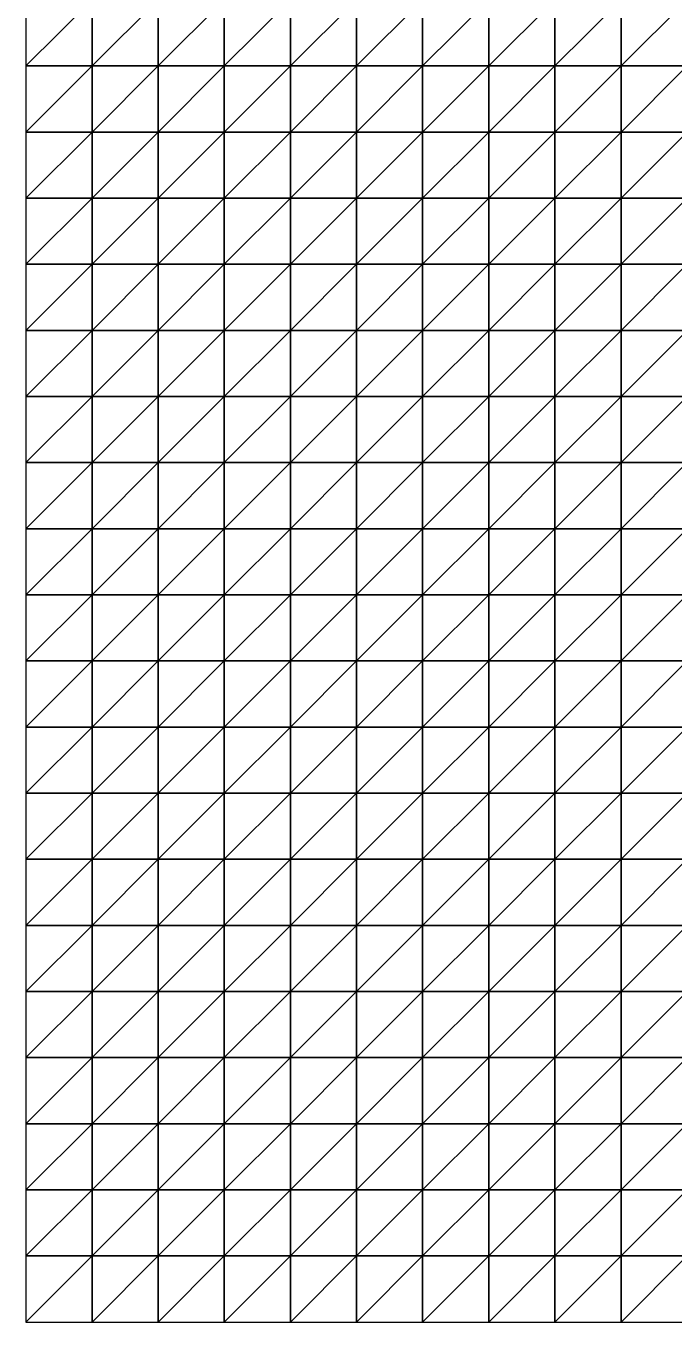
# Model space of a CAD drawing. Header units: metres. Extents: x 351000 to 353000, y 7455000 to 7457000.
# Drawn here: x 351000 to 351245.1, y 7455000 to 7455490.1 of the extents above; entities that cross this region are included whole.
import ezdxf

# ---------------------------------------------------------------- set-up
doc = ezdxf.new("R2010")
doc.units = ezdxf.units.M

msp = doc.modelspace()

# ---------------------------------------------------------------- linework, layer by layer
at = {"layer": 'TOP_OF_HYPOGENE_TOH'}
for points in [[(351000, 7455475, 1165.05), (351025, 7455475, 1168.16), (351025, 7455500, 1167.08)], [(351000, 7455475, 1165.05), (351025, 7455500, 1167.08), (351000, 7455500, 1165.37)], [(351025, 7455475, 1168.16), (351050, 7455475, 1163.97), (351050, 7455500, 1162.92)], [(351025, 7455475, 1168.16), (351050, 7455500, 1162.92), (351025, 7455500, 1167.08)], [(351050, 7455475, 1163.97), (351075, 7455475, 1156.75), (351075, 7455500, 1157.98)], [(351050, 7455475, 1163.97), (351075, 7455500, 1157.98), (351050, 7455500, 1162.92)], [(351075, 7455475, 1156.75), (351100, 7455475, 1150.27), (351100, 7455500, 1153.36)], [(351075, 7455475, 1156.75), (351100, 7455500, 1153.36), (351075, 7455500, 1157.98)], [(351100, 7455475, 1150.27), (351125, 7455475, 1145.28), (351125, 7455500, 1149.13)], [(351100, 7455475, 1150.27), (351125, 7455500, 1149.13), (351100, 7455500, 1153.36)], [(351125, 7455475, 1145.28), (351150, 7455475, 1141.38), (351150, 7455500, 1144.59)], [(351125, 7455475, 1145.28), (351150, 7455500, 1144.59), (351125, 7455500, 1149.13)], [(351150, 7455475, 1141.38), (351175, 7455475, 1137.76), (351175, 7455500, 1139.06)], [(351150, 7455475, 1141.38), (351175, 7455500, 1139.06), (351150, 7455500, 1144.59)], [(351175, 7455475, 1137.76), (351200, 7455475, 1134.13), (351200, 7455500, 1132.78)], [(351175, 7455475, 1137.76), (351200, 7455500, 1132.78), (351175, 7455500, 1139.06)], [(351200, 7455475, 1134.13), (351225, 7455475, 1131.32), (351225, 7455500, 1127.29)], [(351200, 7455475, 1134.13), (351225, 7455500, 1127.29), (351200, 7455500, 1132.78)], [(351225, 7455475, 1131.32), (351250, 7455475, 1131.04), (351250, 7455500, 1125.02)], [(351225, 7455475, 1131.32), (351250, 7455500, 1125.02), (351225, 7455500, 1127.29)], [(351000, 7455450, 1164.54), (351025, 7455450, 1167.99), (351025, 7455475, 1168.16)], [(351000, 7455450, 1164.54), (351025, 7455475, 1168.16), (351000, 7455475, 1165.05)], [(351025, 7455450, 1167.99), (351050, 7455450, 1164.46), (351050, 7455475, 1163.97)], [(351025, 7455450, 1167.99), (351050, 7455475, 1163.97), (351025, 7455475, 1168.16)], [(351050, 7455450, 1164.46), (351075, 7455450, 1156.34), (351075, 7455475, 1156.75)], [(351050, 7455450, 1164.46), (351075, 7455475, 1156.75), (351050, 7455475, 1163.97)], [(351075, 7455450, 1156.34), (351100, 7455450, 1149.24), (351100, 7455475, 1150.27)], [(351075, 7455450, 1156.34), (351100, 7455475, 1150.27), (351075, 7455475, 1156.75)], [(351100, 7455450, 1149.24), (351125, 7455450, 1144.42), (351125, 7455475, 1145.28)], [(351100, 7455450, 1149.24), (351125, 7455475, 1145.28), (351100, 7455475, 1150.27)], [(351125, 7455450, 1144.42), (351150, 7455450, 1141.69), (351150, 7455475, 1141.38)], [(351125, 7455450, 1144.42), (351150, 7455475, 1141.38), (351125, 7455475, 1145.28)], [(351150, 7455450, 1141.69), (351175, 7455450, 1140.08), (351175, 7455475, 1137.76)], [(351150, 7455450, 1141.69), (351175, 7455475, 1137.76), (351150, 7455475, 1141.38)], [(351175, 7455450, 1140.08), (351200, 7455450, 1138.78), (351200, 7455475, 1134.13)], [(351175, 7455450, 1140.08), (351200, 7455475, 1134.13), (351175, 7455475, 1137.76)], [(351200, 7455450, 1138.78), (351225, 7455450, 1137.92), (351225, 7455475, 1131.32)], [(351200, 7455450, 1138.78), (351225, 7455475, 1131.32), (351200, 7455475, 1134.13)], [(351225, 7455450, 1137.92), (351250, 7455450, 1138.66), (351250, 7455475, 1131.04)], [(351225, 7455450, 1137.92), (351250, 7455475, 1131.04), (351225, 7455475, 1131.32)], [(351000, 7455425, 1163.75), (351025, 7455425, 1168.25), (351025, 7455450, 1167.99)], [(351000, 7455425, 1163.75), (351025, 7455450, 1167.99), (351000, 7455450, 1164.54)], [(351025, 7455425, 1168.25), (351050, 7455425, 1164.07), (351050, 7455450, 1164.46)], [(351025, 7455425, 1168.25), (351050, 7455450, 1164.46), (351025, 7455450, 1167.99)], [(351050, 7455425, 1164.07), (351075, 7455425, 1156.61), (351075, 7455450, 1156.34)], [(351050, 7455425, 1164.07), (351075, 7455450, 1156.34), (351050, 7455450, 1164.46)], [(351075, 7455425, 1156.61), (351100, 7455425, 1150.38), (351100, 7455450, 1149.24)], [(351075, 7455425, 1156.61), (351100, 7455450, 1149.24), (351075, 7455450, 1156.34)], [(351100, 7455425, 1150.38), (351125, 7455425, 1146.89), (351125, 7455450, 1144.42)], [(351100, 7455425, 1150.38), (351125, 7455450, 1144.42), (351100, 7455450, 1149.24)], [(351125, 7455425, 1146.89), (351150, 7455425, 1146.06), (351150, 7455450, 1141.69)], [(351125, 7455425, 1146.89), (351150, 7455450, 1141.69), (351125, 7455450, 1144.42)], [(351150, 7455425, 1146.06), (351175, 7455425, 1146.66), (351175, 7455450, 1140.08)], [(351150, 7455425, 1146.06), (351175, 7455450, 1140.08), (351150, 7455450, 1141.69)], [(351175, 7455425, 1146.66), (351200, 7455425, 1147.42), (351200, 7455450, 1138.78)], [(351175, 7455425, 1146.66), (351200, 7455450, 1138.78), (351175, 7455450, 1140.08)], [(351200, 7455425, 1147.42), (351225, 7455425, 1147.87), (351225, 7455450, 1137.92)], [(351200, 7455425, 1147.42), (351225, 7455450, 1137.92), (351200, 7455450, 1138.78)], [(351225, 7455425, 1147.87), (351250, 7455425, 1148.67), (351250, 7455450, 1138.66)], [(351225, 7455425, 1147.87), (351250, 7455450, 1138.66), (351225, 7455450, 1137.92)], [(351000, 7455400, 1163.7), (351025, 7455400, 1166.94), (351025, 7455425, 1168.25)], [(351000, 7455400, 1163.7), (351025, 7455425, 1168.25), (351000, 7455425, 1163.75)], [(351025, 7455400, 1166.94), (351050, 7455400, 1162.83), (351050, 7455425, 1164.07)], [(351025, 7455400, 1166.94), (351050, 7455425, 1164.07), (351025, 7455425, 1168.25)], [(351050, 7455400, 1162.83), (351075, 7455400, 1157.16), (351075, 7455425, 1156.61)], [(351050, 7455400, 1162.83), (351075, 7455425, 1156.61), (351050, 7455425, 1164.07)], [(351075, 7455400, 1157.16), (351100, 7455400, 1152.88), (351100, 7455425, 1150.38)], [(351075, 7455400, 1157.16), (351100, 7455425, 1150.38), (351075, 7455425, 1156.61)], [(351100, 7455400, 1152.88), (351125, 7455400, 1151.6), (351125, 7455425, 1146.89)], [(351100, 7455400, 1152.88), (351125, 7455425, 1146.89), (351100, 7455425, 1150.38)], [(351125, 7455400, 1151.6), (351150, 7455400, 1153.16), (351150, 7455425, 1146.06)], [(351125, 7455400, 1151.6), (351150, 7455425, 1146.06), (351125, 7455425, 1146.89)], [(351150, 7455400, 1153.16), (351175, 7455400, 1156.1), (351175, 7455425, 1146.66)], [(351150, 7455400, 1153.16), (351175, 7455425, 1146.66), (351150, 7455425, 1146.06)], [(351175, 7455400, 1156.1), (351200, 7455400, 1158.68), (351200, 7455425, 1147.42)], [(351175, 7455400, 1156.1), (351200, 7455425, 1147.42), (351175, 7455425, 1146.66)], [(351200, 7455400, 1158.68), (351225, 7455400, 1159.94), (351225, 7455425, 1147.87)], [(351200, 7455400, 1158.68), (351225, 7455425, 1147.87), (351200, 7455425, 1147.42)], [(351225, 7455400, 1159.94), (351250, 7455400, 1160.17), (351250, 7455425, 1148.67)], [(351225, 7455400, 1159.94), (351250, 7455425, 1148.67), (351225, 7455425, 1147.87)], [(351000, 7455375, 1161.42), (351025, 7455375, 1163.28), (351025, 7455400, 1166.94)], [(351000, 7455375, 1161.42), (351025, 7455400, 1166.94), (351000, 7455400, 1163.7)], [(351025, 7455375, 1163.28), (351050, 7455375, 1160.92), (351050, 7455400, 1162.83)], [(351025, 7455375, 1163.28), (351050, 7455400, 1162.83), (351025, 7455400, 1166.94)], [(351050, 7455375, 1160.92), (351075, 7455375, 1157.25), (351075, 7455400, 1157.16)], [(351050, 7455375, 1160.92), (351075, 7455400, 1157.16), (351050, 7455400, 1162.83)], [(351075, 7455375, 1157.25), (351100, 7455375, 1155.16), (351100, 7455400, 1152.88)], [(351075, 7455375, 1157.25), (351100, 7455400, 1152.88), (351075, 7455400, 1157.16)], [(351100, 7455375, 1155.16), (351125, 7455375, 1156.2), (351125, 7455400, 1151.6)], [(351100, 7455375, 1155.16), (351125, 7455400, 1151.6), (351100, 7455400, 1152.88)], [(351125, 7455375, 1156.2), (351150, 7455375, 1160.1), (351150, 7455400, 1153.16)], [(351125, 7455375, 1156.2), (351150, 7455400, 1153.16), (351125, 7455400, 1151.6)], [(351150, 7455375, 1160.1), (351175, 7455375, 1165.15), (351175, 7455400, 1156.1)], [(351150, 7455375, 1160.1), (351175, 7455400, 1156.1), (351150, 7455400, 1153.16)], [(351175, 7455375, 1165.15), (351200, 7455375, 1169.24), (351200, 7455400, 1158.68)], [(351175, 7455375, 1165.15), (351200, 7455400, 1158.68), (351175, 7455400, 1156.1)], [(351200, 7455375, 1169.24), (351225, 7455375, 1171.02), (351225, 7455400, 1159.94)], [(351200, 7455375, 1169.24), (351225, 7455400, 1159.94), (351200, 7455400, 1158.68)], [(351225, 7455375, 1171.02), (351250, 7455375, 1170.51), (351250, 7455400, 1160.17)], [(351225, 7455375, 1171.02), (351250, 7455400, 1160.17), (351225, 7455400, 1159.94)], [(351000, 7455350, 1157.56), (351025, 7455350, 1159.8), (351025, 7455375, 1163.28)], [(351000, 7455350, 1157.56), (351025, 7455375, 1163.28), (351000, 7455375, 1161.42)], [(351025, 7455350, 1159.8), (351050, 7455350, 1158.37), (351050, 7455375, 1160.92)], [(351025, 7455350, 1159.8), (351050, 7455375, 1160.92), (351025, 7455375, 1163.28)], [(351050, 7455350, 1158.37), (351075, 7455350, 1156.03), (351075, 7455375, 1157.25)], [(351050, 7455350, 1158.37), (351075, 7455375, 1157.25), (351050, 7455375, 1160.92)], [(351075, 7455350, 1156.03), (351100, 7455350, 1155.51), (351100, 7455375, 1155.16)], [(351075, 7455350, 1156.03), (351100, 7455375, 1155.16), (351075, 7455375, 1157.25)], [(351100, 7455350, 1155.51), (351125, 7455350, 1158.25), (351125, 7455375, 1156.2)], [(351100, 7455350, 1155.51), (351125, 7455375, 1156.2), (351100, 7455375, 1155.16)], [(351125, 7455350, 1158.25), (351150, 7455350, 1163.85), (351150, 7455375, 1160.1)], [(351125, 7455350, 1158.25), (351150, 7455375, 1160.1), (351125, 7455375, 1156.2)], [(351150, 7455350, 1163.85), (351175, 7455350, 1170.43), (351175, 7455375, 1165.15)], [(351150, 7455350, 1163.85), (351175, 7455375, 1165.15), (351150, 7455375, 1160.1)], [(351175, 7455350, 1170.43), (351200, 7455350, 1175.64), (351200, 7455375, 1169.24)], [(351175, 7455350, 1170.43), (351200, 7455375, 1169.24), (351175, 7455375, 1165.15)], [(351200, 7455350, 1175.64), (351225, 7455350, 1177.85), (351225, 7455375, 1171.02)], [(351200, 7455350, 1175.64), (351225, 7455375, 1171.02), (351200, 7455375, 1169.24)], [(351225, 7455350, 1177.85), (351250, 7455350, 1176.86), (351250, 7455375, 1170.51)], [(351225, 7455350, 1177.85), (351250, 7455375, 1170.51), (351225, 7455375, 1171.02)], [(351000, 7455325, 1155.15), (351025, 7455325, 1156.63), (351025, 7455350, 1159.8)], [(351000, 7455325, 1155.15), (351025, 7455350, 1159.8), (351000, 7455350, 1157.56)], [(351025, 7455325, 1156.63), (351050, 7455325, 1155.09), (351050, 7455350, 1158.37)], [(351025, 7455325, 1156.63), (351050, 7455350, 1158.37), (351025, 7455350, 1159.8)], [(351050, 7455325, 1155.09), (351075, 7455325, 1153.11), (351075, 7455350, 1156.03)], [(351050, 7455325, 1155.09), (351075, 7455350, 1156.03), (351050, 7455350, 1158.37)], [(351075, 7455325, 1153.11), (351100, 7455325, 1153.2), (351100, 7455350, 1155.51)], [(351075, 7455325, 1153.11), (351100, 7455350, 1155.51), (351075, 7455350, 1156.03)], [(351100, 7455325, 1153.2), (351125, 7455325, 1156.68), (351125, 7455350, 1158.25)], [(351100, 7455325, 1153.2), (351125, 7455350, 1158.25), (351100, 7455350, 1155.51)], [(351125, 7455325, 1156.68), (351150, 7455325, 1163.07), (351150, 7455350, 1163.85)], [(351125, 7455325, 1156.68), (351150, 7455350, 1163.85), (351125, 7455350, 1158.25)], [(351150, 7455325, 1163.07), (351175, 7455325, 1170.47), (351175, 7455350, 1170.43)], [(351150, 7455325, 1163.07), (351175, 7455350, 1170.43), (351150, 7455350, 1163.85)], [(351175, 7455325, 1170.47), (351200, 7455325, 1176.41), (351200, 7455350, 1175.64)], [(351175, 7455325, 1170.47), (351200, 7455350, 1175.64), (351175, 7455350, 1170.43)], [(351200, 7455325, 1176.41), (351225, 7455325, 1179.1), (351225, 7455350, 1177.85)], [(351200, 7455325, 1176.41), (351225, 7455350, 1177.85), (351200, 7455350, 1175.64)], [(351225, 7455325, 1179.1), (351250, 7455325, 1178.18), (351250, 7455350, 1176.86)], [(351225, 7455325, 1179.1), (351250, 7455350, 1176.86), (351225, 7455350, 1177.85)], [(351000, 7455300, 1153.26), (351025, 7455300, 1153.43), (351025, 7455325, 1156.63)], [(351000, 7455300, 1153.26), (351025, 7455325, 1156.63), (351000, 7455325, 1155.15)], [(351025, 7455300, 1153.43), (351050, 7455300, 1151.28), (351050, 7455325, 1155.09)], [(351025, 7455300, 1153.43), (351050, 7455325, 1155.09), (351025, 7455325, 1156.63)], [(351050, 7455300, 1151.28), (351075, 7455300, 1149.08), (351075, 7455325, 1153.11)], [(351050, 7455300, 1151.28), (351075, 7455325, 1153.11), (351050, 7455325, 1155.09)], [(351075, 7455300, 1149.08), (351100, 7455300, 1149.12), (351100, 7455325, 1153.2)], [(351075, 7455300, 1149.08), (351100, 7455325, 1153.2), (351075, 7455325, 1153.11)], [(351100, 7455300, 1149.12), (351125, 7455300, 1152.57), (351125, 7455325, 1156.68)], [(351100, 7455300, 1149.12), (351125, 7455325, 1156.68), (351100, 7455325, 1153.2)], [(351125, 7455300, 1152.57), (351150, 7455300, 1159.02), (351150, 7455325, 1163.07)], [(351125, 7455300, 1152.57), (351150, 7455325, 1163.07), (351125, 7455325, 1156.68)], [(351150, 7455300, 1159.02), (351175, 7455300, 1166.64), (351175, 7455325, 1170.47)], [(351150, 7455300, 1159.02), (351175, 7455325, 1170.47), (351150, 7455325, 1163.07)], [(351175, 7455300, 1166.64), (351200, 7455300, 1173.03), (351200, 7455325, 1176.41)], [(351175, 7455300, 1166.64), (351200, 7455325, 1176.41), (351175, 7455325, 1170.47)], [(351200, 7455300, 1173.03), (351225, 7455300, 1176.34), (351225, 7455325, 1179.1)], [(351200, 7455300, 1173.03), (351225, 7455325, 1179.1), (351200, 7455325, 1176.41)], [(351225, 7455300, 1176.34), (351250, 7455300, 1176.03), (351250, 7455325, 1178.18)], [(351225, 7455300, 1176.34), (351250, 7455325, 1178.18), (351225, 7455325, 1179.1)], [(351000, 7455275, 1150.94), (351025, 7455275, 1150.22), (351025, 7455300, 1153.43)], [(351000, 7455275, 1150.94), (351025, 7455300, 1153.43), (351000, 7455300, 1153.26)], [(351025, 7455275, 1150.22), (351050, 7455275, 1147.76), (351050, 7455300, 1151.28)], [(351025, 7455275, 1150.22), (351050, 7455300, 1151.28), (351025, 7455300, 1153.43)], [(351050, 7455275, 1147.76), (351075, 7455275, 1145.51), (351075, 7455300, 1149.08)], [(351050, 7455275, 1147.76), (351075, 7455300, 1149.08), (351050, 7455300, 1151.28)], [(351075, 7455275, 1145.51), (351100, 7455275, 1145.42), (351100, 7455300, 1149.12)], [(351075, 7455275, 1145.51), (351100, 7455300, 1149.12), (351075, 7455300, 1149.08)], [(351100, 7455275, 1145.42), (351125, 7455275, 1148.58), (351125, 7455300, 1152.57)], [(351100, 7455275, 1145.42), (351125, 7455300, 1152.57), (351100, 7455300, 1149.12)], [(351125, 7455275, 1148.58), (351150, 7455275, 1154.7), (351150, 7455300, 1159.02)], [(351125, 7455275, 1148.58), (351150, 7455300, 1159.02), (351125, 7455300, 1152.57)], [(351150, 7455275, 1154.7), (351175, 7455275, 1162.19), (351175, 7455300, 1166.64)], [(351150, 7455275, 1154.7), (351175, 7455300, 1166.64), (351150, 7455300, 1159.02)], [(351175, 7455275, 1162.19), (351200, 7455275, 1168.85), (351200, 7455300, 1173.03)], [(351175, 7455275, 1162.19), (351200, 7455300, 1173.03), (351175, 7455300, 1166.64)], [(351200, 7455275, 1168.85), (351225, 7455275, 1172.84), (351225, 7455300, 1176.34)], [(351200, 7455275, 1168.85), (351225, 7455300, 1176.34), (351200, 7455300, 1173.03)], [(351225, 7455275, 1172.84), (351250, 7455275, 1173.48), (351250, 7455300, 1176.03)], [(351225, 7455275, 1172.84), (351250, 7455300, 1176.03), (351225, 7455300, 1176.34)], [(351000, 7455250, 1148.3), (351025, 7455250, 1147.69), (351025, 7455275, 1150.22)], [(351000, 7455250, 1148.3), (351025, 7455275, 1150.22), (351000, 7455275, 1150.94)], [(351025, 7455250, 1147.69), (351050, 7455250, 1145.79), (351050, 7455275, 1147.76)], [(351025, 7455250, 1147.69), (351050, 7455275, 1147.76), (351025, 7455275, 1150.22)], [(351050, 7455250, 1145.79), (351075, 7455250, 1144.07), (351075, 7455275, 1145.51)], [(351050, 7455250, 1145.79), (351075, 7455275, 1145.51), (351050, 7455275, 1147.76)], [(351075, 7455250, 1144.07), (351100, 7455250, 1144.15), (351100, 7455275, 1145.42)], [(351075, 7455250, 1144.07), (351100, 7455275, 1145.42), (351075, 7455275, 1145.51)], [(351100, 7455250, 1144.15), (351125, 7455250, 1147.05), (351125, 7455275, 1148.58)], [(351100, 7455250, 1144.15), (351125, 7455275, 1148.58), (351100, 7455275, 1145.42)], [(351125, 7455250, 1147.05), (351150, 7455250, 1152.68), (351150, 7455275, 1154.7)], [(351125, 7455250, 1147.05), (351150, 7455275, 1154.7), (351125, 7455275, 1148.58)], [(351150, 7455250, 1152.68), (351175, 7455250, 1159.83), (351175, 7455275, 1162.19)], [(351150, 7455250, 1152.68), (351175, 7455275, 1162.19), (351150, 7455275, 1154.7)], [(351175, 7455250, 1159.83), (351200, 7455250, 1166.58), (351200, 7455275, 1168.85)], [(351175, 7455250, 1159.83), (351200, 7455275, 1168.85), (351175, 7455275, 1162.19)], [(351200, 7455250, 1166.58), (351225, 7455250, 1171.19), (351225, 7455275, 1172.84)], [(351200, 7455250, 1166.58), (351225, 7455275, 1172.84), (351200, 7455275, 1168.85)], [(351225, 7455250, 1171.19), (351250, 7455250, 1172.8), (351250, 7455275, 1173.48)], [(351225, 7455250, 1171.19), (351250, 7455275, 1173.48), (351225, 7455275, 1172.84)], [(351000, 7455225, 1146.57), (351025, 7455225, 1146.94), (351025, 7455250, 1147.69)], [(351000, 7455225, 1146.57), (351025, 7455250, 1147.69), (351000, 7455250, 1148.3)], [(351025, 7455225, 1146.94), (351050, 7455225, 1146.24), (351050, 7455250, 1145.79)], [(351025, 7455225, 1146.94), (351050, 7455250, 1145.79), (351025, 7455250, 1147.69)], [(351050, 7455225, 1146.24), (351075, 7455225, 1145.44), (351075, 7455250, 1144.07)], [(351050, 7455225, 1146.24), (351075, 7455250, 1144.07), (351050, 7455250, 1145.79)], [(351075, 7455225, 1145.44), (351100, 7455225, 1145.8), (351100, 7455250, 1144.15)], [(351075, 7455225, 1145.44), (351100, 7455250, 1144.15), (351075, 7455250, 1144.07)], [(351100, 7455225, 1145.8), (351125, 7455225, 1148.31), (351125, 7455250, 1147.05)], [(351100, 7455225, 1145.8), (351125, 7455250, 1147.05), (351100, 7455250, 1144.15)], [(351125, 7455225, 1148.31), (351150, 7455225, 1153.19), (351150, 7455250, 1152.68)], [(351125, 7455225, 1148.31), (351150, 7455250, 1152.68), (351125, 7455250, 1147.05)], [(351150, 7455225, 1153.19), (351175, 7455225, 1159.68), (351175, 7455250, 1159.83)], [(351150, 7455225, 1153.19), (351175, 7455250, 1159.83), (351150, 7455250, 1152.68)], [(351175, 7455225, 1159.68), (351200, 7455225, 1166.26), (351200, 7455250, 1166.58)], [(351175, 7455225, 1159.68), (351200, 7455250, 1166.58), (351175, 7455250, 1159.83)], [(351200, 7455225, 1166.26), (351225, 7455225, 1171.29), (351225, 7455250, 1171.19)], [(351200, 7455225, 1166.26), (351225, 7455250, 1171.19), (351200, 7455250, 1166.58)], [(351225, 7455225, 1171.29), (351250, 7455225, 1173.72), (351250, 7455250, 1172.8)], [(351225, 7455225, 1171.29), (351250, 7455250, 1172.8), (351225, 7455250, 1171.19)], [(351000, 7455200, 1147.11), (351025, 7455200, 1148.56), (351025, 7455225, 1146.94)], [(351000, 7455200, 1147.11), (351025, 7455225, 1146.94), (351000, 7455225, 1146.57)], [(351025, 7455200, 1148.56), (351050, 7455200, 1148.92), (351050, 7455225, 1146.24)], [(351025, 7455200, 1148.56), (351050, 7455225, 1146.24), (351025, 7455225, 1146.94)], [(351050, 7455200, 1148.92), (351075, 7455200, 1148.68), (351075, 7455225, 1145.44)], [(351050, 7455200, 1148.92), (351075, 7455225, 1145.44), (351050, 7455225, 1146.24)], [(351075, 7455200, 1148.68), (351100, 7455200, 1148.78), (351100, 7455225, 1145.8)], [(351075, 7455200, 1148.68), (351100, 7455225, 1145.8), (351075, 7455225, 1145.44)], [(351100, 7455200, 1148.78), (351125, 7455200, 1150.29), (351125, 7455225, 1148.31)], [(351100, 7455200, 1148.78), (351125, 7455225, 1148.31), (351100, 7455225, 1145.8)], [(351125, 7455200, 1150.29), (351150, 7455200, 1153.81), (351150, 7455225, 1153.19)], [(351125, 7455200, 1150.29), (351150, 7455225, 1153.19), (351125, 7455225, 1148.31)], [(351150, 7455200, 1153.81), (351175, 7455200, 1159.12), (351175, 7455225, 1159.68)], [(351150, 7455200, 1153.81), (351175, 7455225, 1159.68), (351150, 7455225, 1153.19)], [(351175, 7455200, 1159.12), (351200, 7455200, 1165.16), (351200, 7455225, 1166.26)], [(351175, 7455200, 1159.12), (351200, 7455225, 1166.26), (351175, 7455225, 1159.68)], [(351200, 7455200, 1165.16), (351225, 7455200, 1170.42), (351225, 7455225, 1171.29)], [(351200, 7455200, 1165.16), (351225, 7455225, 1171.29), (351200, 7455225, 1166.26)], [(351225, 7455200, 1170.42), (351250, 7455200, 1173.62), (351250, 7455225, 1173.72)], [(351225, 7455200, 1170.42), (351250, 7455225, 1173.72), (351225, 7455225, 1171.29)], [(351000, 7455175, 1150.25), (351025, 7455175, 1152), (351025, 7455200, 1148.56)], [(351000, 7455175, 1150.25), (351025, 7455200, 1148.56), (351000, 7455200, 1147.11)], [(351025, 7455175, 1152), (351050, 7455175, 1152.47), (351050, 7455200, 1148.92)], [(351025, 7455175, 1152), (351050, 7455200, 1148.92), (351025, 7455200, 1148.56)], [(351050, 7455175, 1152.47), (351075, 7455175, 1151.71), (351075, 7455200, 1148.68)], [(351050, 7455175, 1152.47), (351075, 7455200, 1148.68), (351050, 7455200, 1148.92)], [(351075, 7455175, 1151.71), (351100, 7455175, 1150.47), (351100, 7455200, 1148.78)], [(351075, 7455175, 1151.71), (351100, 7455200, 1148.78), (351075, 7455200, 1148.68)], [(351100, 7455175, 1150.47), (351125, 7455175, 1149.96), (351125, 7455200, 1150.29)], [(351100, 7455175, 1150.47), (351125, 7455200, 1150.29), (351100, 7455200, 1148.78)], [(351125, 7455175, 1149.96), (351150, 7455175, 1151.26), (351150, 7455200, 1153.81)], [(351125, 7455175, 1149.96), (351150, 7455200, 1153.81), (351125, 7455200, 1150.29)], [(351150, 7455175, 1151.26), (351175, 7455175, 1154.77), (351175, 7455200, 1159.12)], [(351150, 7455175, 1151.26), (351175, 7455200, 1159.12), (351150, 7455200, 1153.81)], [(351175, 7455175, 1154.77), (351200, 7455175, 1159.91), (351200, 7455200, 1165.16)], [(351175, 7455175, 1154.77), (351200, 7455200, 1165.16), (351175, 7455200, 1159.12)], [(351200, 7455175, 1159.91), (351225, 7455175, 1165.33), (351225, 7455200, 1170.42)], [(351200, 7455175, 1159.91), (351225, 7455200, 1170.42), (351200, 7455200, 1165.16)], [(351225, 7455175, 1165.33), (351250, 7455175, 1169.47), (351250, 7455200, 1173.62)], [(351225, 7455175, 1165.33), (351250, 7455200, 1173.62), (351225, 7455200, 1170.42)], [(351000, 7455150, 1154.81), (351025, 7455150, 1155.78), (351025, 7455175, 1152)], [(351000, 7455150, 1154.81), (351025, 7455175, 1152), (351000, 7455175, 1150.25)], [(351025, 7455150, 1155.78), (351050, 7455150, 1155.18), (351050, 7455175, 1152.47)], [(351025, 7455150, 1155.78), (351050, 7455175, 1152.47), (351025, 7455175, 1152)], [(351050, 7455150, 1155.18), (351075, 7455150, 1152.75), (351075, 7455175, 1151.71)], [(351050, 7455150, 1155.18), (351075, 7455175, 1151.71), (351050, 7455175, 1152.47)], [(351075, 7455150, 1152.75), (351100, 7455150, 1149.1), (351100, 7455175, 1150.47)], [(351075, 7455150, 1152.75), (351100, 7455175, 1150.47), (351075, 7455175, 1151.71)], [(351100, 7455150, 1149.1), (351125, 7455150, 1145.67), (351125, 7455175, 1149.96)], [(351100, 7455150, 1149.1), (351125, 7455175, 1149.96), (351100, 7455175, 1150.47)], [(351125, 7455150, 1145.67), (351150, 7455150, 1144.05), (351150, 7455175, 1151.26)], [(351125, 7455150, 1145.67), (351150, 7455175, 1151.26), (351125, 7455175, 1149.96)], [(351150, 7455150, 1144.05), (351175, 7455150, 1145.26), (351175, 7455175, 1154.77)], [(351150, 7455150, 1144.05), (351175, 7455175, 1154.77), (351150, 7455175, 1151.26)], [(351175, 7455150, 1145.26), (351200, 7455150, 1149.26), (351200, 7455175, 1159.91)], [(351175, 7455150, 1145.26), (351200, 7455175, 1159.91), (351175, 7455175, 1154.77)], [(351200, 7455150, 1149.26), (351225, 7455150, 1154.86), (351225, 7455175, 1165.33)], [(351200, 7455150, 1149.26), (351225, 7455175, 1165.33), (351200, 7455175, 1159.91)], [(351225, 7455150, 1154.86), (351250, 7455150, 1160.24), (351250, 7455175, 1169.47)], [(351225, 7455150, 1154.86), (351250, 7455175, 1169.47), (351225, 7455175, 1165.33)], [(351000, 7455125, 1158.76), (351025, 7455125, 1158.37), (351025, 7455150, 1155.78)], [(351000, 7455125, 1158.76), (351025, 7455150, 1155.78), (351000, 7455150, 1154.81)], [(351025, 7455125, 1158.37), (351050, 7455125, 1156.16), (351050, 7455150, 1155.18)], [(351025, 7455125, 1158.37), (351050, 7455150, 1155.18), (351025, 7455150, 1155.78)], [(351050, 7455125, 1156.16), (351075, 7455125, 1151.62), (351075, 7455150, 1152.75)], [(351050, 7455125, 1156.16), (351075, 7455150, 1152.75), (351050, 7455150, 1155.18)], [(351075, 7455125, 1151.62), (351100, 7455125, 1145.27), (351100, 7455150, 1149.1)], [(351075, 7455125, 1151.62), (351100, 7455150, 1149.1), (351075, 7455150, 1152.75)], [(351100, 7455125, 1145.27), (351125, 7455125, 1138.71), (351125, 7455150, 1145.67)], [(351100, 7455125, 1145.27), (351125, 7455150, 1145.67), (351100, 7455150, 1149.1)], [(351125, 7455125, 1138.71), (351150, 7455125, 1134.02), (351150, 7455150, 1144.05)], [(351125, 7455125, 1138.71), (351150, 7455150, 1144.05), (351125, 7455150, 1145.67)], [(351150, 7455125, 1134.02), (351175, 7455125, 1132.83), (351175, 7455150, 1145.26)], [(351150, 7455125, 1134.02), (351175, 7455150, 1145.26), (351150, 7455150, 1144.05)], [(351175, 7455125, 1132.83), (351200, 7455125, 1135.59), (351200, 7455150, 1149.26)], [(351175, 7455125, 1132.83), (351200, 7455150, 1149.26), (351175, 7455150, 1145.26)], [(351200, 7455125, 1135.59), (351225, 7455125, 1141.3), (351225, 7455150, 1154.86)], [(351200, 7455125, 1135.59), (351225, 7455150, 1154.86), (351200, 7455150, 1149.26)], [(351225, 7455125, 1141.3), (351250, 7455125, 1147.98), (351250, 7455150, 1160.24)], [(351225, 7455125, 1141.3), (351250, 7455150, 1160.24), (351225, 7455150, 1154.86)], [(351000, 7455100, 1160.53), (351025, 7455100, 1159.14), (351025, 7455125, 1158.37)], [(351000, 7455100, 1160.53), (351025, 7455125, 1158.37), (351000, 7455125, 1158.76)], [(351025, 7455100, 1159.14), (351050, 7455100, 1155.9), (351050, 7455125, 1156.16)], [(351025, 7455100, 1159.14), (351050, 7455125, 1156.16), (351025, 7455125, 1158.37)], [(351050, 7455100, 1155.9), (351075, 7455100, 1149.99), (351075, 7455125, 1151.62)], [(351050, 7455100, 1155.9), (351075, 7455125, 1151.62), (351050, 7455125, 1156.16)], [(351075, 7455100, 1149.99), (351100, 7455100, 1141.75), (351100, 7455125, 1145.27)], [(351075, 7455100, 1149.99), (351100, 7455125, 1145.27), (351075, 7455125, 1151.62)], [(351100, 7455100, 1141.75), (351125, 7455100, 1132.83), (351125, 7455125, 1138.71)], [(351100, 7455100, 1141.75), (351125, 7455125, 1138.71), (351100, 7455125, 1145.27)], [(351125, 7455100, 1132.83), (351150, 7455100, 1125.66), (351150, 7455125, 1134.02)], [(351125, 7455100, 1132.83), (351150, 7455125, 1134.02), (351125, 7455125, 1138.71)], [(351150, 7455100, 1125.66), (351175, 7455100, 1122.34), (351175, 7455125, 1132.83)], [(351150, 7455100, 1125.66), (351175, 7455125, 1132.83), (351150, 7455125, 1134.02)], [(351175, 7455100, 1122.34), (351200, 7455100, 1123.79), (351200, 7455125, 1135.59)], [(351175, 7455100, 1122.34), (351200, 7455125, 1135.59), (351175, 7455125, 1132.83)], [(351200, 7455100, 1123.79), (351225, 7455100, 1129.26), (351225, 7455125, 1141.3)], [(351200, 7455100, 1123.79), (351225, 7455125, 1141.3), (351200, 7455125, 1135.59)], [(351225, 7455100, 1129.26), (351250, 7455100, 1136.69), (351250, 7455125, 1147.98)], [(351225, 7455100, 1129.26), (351250, 7455125, 1147.98), (351225, 7455125, 1141.3)], [(351000, 7455075, 1159.84), (351025, 7455075, 1158.63), (351025, 7455100, 1159.14)], [(351000, 7455075, 1159.84), (351025, 7455100, 1159.14), (351000, 7455100, 1160.53)], [(351025, 7455075, 1158.63), (351050, 7455075, 1155.81), (351050, 7455100, 1155.9)], [(351025, 7455075, 1158.63), (351050, 7455100, 1155.9), (351025, 7455100, 1159.14)], [(351050, 7455075, 1155.81), (351075, 7455075, 1150.19), (351075, 7455100, 1149.99)], [(351050, 7455075, 1155.81), (351075, 7455100, 1149.99), (351050, 7455100, 1155.9)], [(351075, 7455075, 1150.19), (351100, 7455075, 1141.74), (351100, 7455100, 1141.75)], [(351075, 7455075, 1150.19), (351100, 7455100, 1141.75), (351075, 7455100, 1149.99)], [(351100, 7455075, 1141.74), (351125, 7455075, 1131.97), (351125, 7455100, 1132.83)], [(351100, 7455075, 1141.74), (351125, 7455100, 1132.83), (351100, 7455100, 1141.75)], [(351125, 7455075, 1131.97), (351150, 7455075, 1123.4), (351150, 7455100, 1125.66)], [(351125, 7455075, 1131.97), (351150, 7455100, 1125.66), (351125, 7455100, 1132.83)], [(351150, 7455075, 1123.4), (351175, 7455075, 1118.47), (351175, 7455100, 1122.34)], [(351150, 7455075, 1123.4), (351175, 7455100, 1122.34), (351150, 7455100, 1125.66)], [(351175, 7455075, 1118.47), (351200, 7455075, 1118.46), (351200, 7455100, 1123.79)], [(351175, 7455075, 1118.47), (351200, 7455100, 1123.79), (351175, 7455100, 1122.34)], [(351200, 7455075, 1118.46), (351225, 7455075, 1122.96), (351225, 7455100, 1129.26)], [(351200, 7455075, 1118.46), (351225, 7455100, 1129.26), (351200, 7455100, 1123.79)], [(351225, 7455075, 1122.96), (351250, 7455075, 1130), (351250, 7455100, 1136.69)], [(351225, 7455075, 1122.96), (351250, 7455100, 1136.69), (351225, 7455100, 1129.26)], [(351000, 7455050, 1157.6), (351025, 7455050, 1157.79), (351025, 7455075, 1158.63)], [(351000, 7455050, 1157.6), (351025, 7455075, 1158.63), (351000, 7455075, 1159.84)], [(351025, 7455050, 1157.79), (351050, 7455050, 1156.97), (351050, 7455075, 1155.81)], [(351025, 7455050, 1157.79), (351050, 7455075, 1155.81), (351025, 7455075, 1158.63)], [(351050, 7455050, 1156.97), (351075, 7455050, 1153.44), (351075, 7455075, 1150.19)], [(351050, 7455050, 1156.97), (351075, 7455075, 1150.19), (351050, 7455075, 1155.81)], [(351075, 7455050, 1153.44), (351100, 7455050, 1146.64), (351100, 7455075, 1141.74)], [(351075, 7455050, 1153.44), (351100, 7455075, 1141.74), (351075, 7455075, 1150.19)], [(351100, 7455050, 1146.64), (351125, 7455050, 1137.65), (351125, 7455075, 1131.97)], [(351100, 7455050, 1146.64), (351125, 7455075, 1131.97), (351100, 7455075, 1141.74)], [(351125, 7455050, 1137.65), (351150, 7455050, 1128.85), (351150, 7455075, 1123.4)], [(351125, 7455050, 1137.65), (351150, 7455075, 1123.4), (351125, 7455075, 1131.97)], [(351150, 7455050, 1128.85), (351175, 7455050, 1122.81), (351175, 7455075, 1118.47)], [(351150, 7455050, 1128.85), (351175, 7455075, 1118.47), (351150, 7455075, 1123.4)], [(351175, 7455050, 1122.81), (351200, 7455050, 1121.14), (351200, 7455075, 1118.46)], [(351175, 7455050, 1122.81), (351200, 7455075, 1118.46), (351175, 7455075, 1118.47)], [(351200, 7455050, 1121.14), (351225, 7455050, 1123.78), (351225, 7455075, 1122.96)], [(351200, 7455050, 1121.14), (351225, 7455075, 1122.96), (351200, 7455075, 1118.46)], [(351225, 7455050, 1123.78), (351250, 7455050, 1129.05), (351250, 7455075, 1130)], [(351225, 7455050, 1123.78), (351250, 7455075, 1130), (351225, 7455075, 1122.96)], [(351000, 7455025, 1154.95), (351025, 7455025, 1157.04), (351025, 7455050, 1157.79)], [(351000, 7455025, 1154.95), (351025, 7455050, 1157.79), (351000, 7455050, 1157.6)], [(351025, 7455025, 1157.04), (351050, 7455025, 1159.11), (351050, 7455050, 1156.97)], [(351025, 7455025, 1157.04), (351050, 7455050, 1156.97), (351025, 7455050, 1157.79)], [(351050, 7455025, 1159.11), (351075, 7455025, 1158.85), (351075, 7455050, 1153.44)], [(351050, 7455025, 1159.11), (351075, 7455050, 1153.44), (351050, 7455050, 1156.97)], [(351075, 7455025, 1158.85), (351100, 7455025, 1154.98), (351100, 7455050, 1146.64)], [(351075, 7455025, 1158.85), (351100, 7455050, 1146.64), (351075, 7455050, 1153.44)], [(351100, 7455025, 1154.98), (351125, 7455025, 1147.98), (351125, 7455050, 1137.65)], [(351100, 7455025, 1154.98), (351125, 7455050, 1137.65), (351100, 7455050, 1146.64)], [(351125, 7455025, 1147.98), (351150, 7455025, 1139.84), (351150, 7455050, 1128.85)], [(351125, 7455025, 1147.98), (351150, 7455050, 1128.85), (351125, 7455050, 1137.65)], [(351150, 7455025, 1139.84), (351175, 7455025, 1133.09), (351175, 7455050, 1122.81)], [(351150, 7455025, 1139.84), (351175, 7455050, 1122.81), (351150, 7455050, 1128.85)], [(351175, 7455025, 1133.09), (351200, 7455025, 1129.61), (351200, 7455050, 1121.14)], [(351175, 7455025, 1133.09), (351200, 7455050, 1121.14), (351175, 7455050, 1122.81)], [(351200, 7455025, 1129.61), (351225, 7455025, 1129.74), (351225, 7455050, 1123.78)], [(351200, 7455025, 1129.61), (351225, 7455050, 1123.78), (351200, 7455050, 1121.14)], [(351225, 7455025, 1129.74), (351250, 7455025, 1132.26), (351250, 7455050, 1129.05)], [(351225, 7455025, 1129.74), (351250, 7455050, 1129.05), (351225, 7455050, 1123.78)], [(351000, 7455000, 1152.26), (351025, 7455000, 1155.86), (351025, 7455025, 1157.04)], [(351000, 7455000, 1152.26), (351025, 7455025, 1157.04), (351000, 7455025, 1154.95)], [(351025, 7455000, 1155.86), (351050, 7455000, 1160.73), (351050, 7455025, 1159.11)], [(351025, 7455000, 1155.86), (351050, 7455025, 1159.11), (351025, 7455025, 1157.04)], [(351050, 7455000, 1160.73), (351075, 7455000, 1163.96), (351075, 7455025, 1158.85)], [(351050, 7455000, 1160.73), (351075, 7455025, 1158.85), (351050, 7455025, 1159.11)], [(351075, 7455000, 1163.96), (351100, 7455000, 1163.48), (351100, 7455025, 1154.98)], [(351075, 7455000, 1163.96), (351100, 7455025, 1154.98), (351075, 7455025, 1158.85)], [(351100, 7455000, 1163.48), (351125, 7455000, 1159), (351125, 7455025, 1147.98)], [(351100, 7455000, 1163.48), (351125, 7455025, 1147.98), (351100, 7455025, 1154.98)], [(351125, 7455000, 1159), (351150, 7455000, 1152.01), (351150, 7455025, 1139.84)], [(351125, 7455000, 1159), (351150, 7455025, 1139.84), (351125, 7455025, 1147.98)], [(351150, 7455000, 1152.01), (351175, 7455000, 1144.89), (351175, 7455025, 1133.09)], [(351150, 7455000, 1152.01), (351175, 7455025, 1133.09), (351150, 7455025, 1139.84)], [(351175, 7455000, 1144.89), (351200, 7455000, 1139.72), (351200, 7455025, 1129.61)], [(351175, 7455000, 1144.89), (351200, 7455025, 1129.61), (351175, 7455025, 1133.09)], [(351200, 7455000, 1139.72), (351225, 7455000, 1137.3), (351225, 7455025, 1129.74)], [(351200, 7455000, 1139.72), (351225, 7455025, 1129.74), (351200, 7455025, 1129.61)], [(351225, 7455000, 1137.3), (351250, 7455000, 1136.93), (351250, 7455025, 1132.26)], [(351225, 7455000, 1137.3), (351250, 7455025, 1132.26), (351225, 7455025, 1129.74)]]:
    msp.add_3dface(points, dxfattribs=at)

doc.saveas('drawing.dxf')
